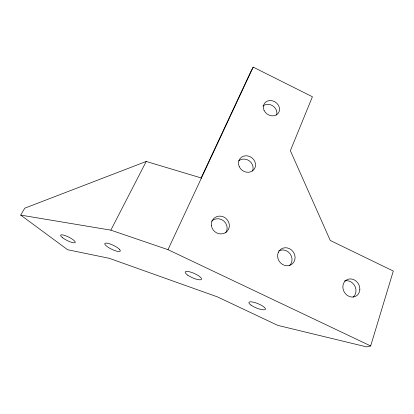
<?xml version="1.0" encoding="UTF-8"?>
<svg xmlns="http://www.w3.org/2000/svg" width="414" height="414" viewBox="0 0 414 414"><rect width="100%" height="100%" fill="white"/><g stroke="black" fill="none" stroke-linecap="round" stroke-linejoin="round"><path stroke-width="0.62" d="M201.447 178.025L146.214 161.465L24.757 208.18L20.7 215.104L67.622 249.73L109.255 258.31L217.422 296.879L277.727 325.368L366.55 346.875L370.665 345.949L393.3 271.051L330.284 240.487L290.364 150.691L312.41 96.757L253.213 67.125L250.941 71.27L201.007 178.191M20.7 215.104L110.848 230.153L167.975 249.663L253.213 67.125M110.848 230.153L146.214 161.465M167.975 249.663L370.665 345.949M262.9 106.144A8.373 7.198 34.3 0 1 272.759 105.839A8.373 7.198 34.3 0 1 276.619 115.004M278.653 250.982A9.17 8.347 53.8 0 1 290.095 253.823A9.17 8.347 53.8 0 1 289.541 265.622M211.632 221.226A9.144 8.559 40.6 0 1 223.715 220.931A9.144 8.559 40.6 0 1 225.656 232.891M344.5 280.977A9.253 8.094 59.7 0 1 355.978 291.316L355.538 293.536A9.253 8.094 59.7 0 1 353.101 297.061M238.697 160.886A8.741 7.835 36.1 0 1 249.311 160.88A8.741 7.835 36.1 0 1 252.524 170.987M359.838 289.686L359.404 291.937A9.377 8.182 59.5 0 1 345.457 293.738A9.377 8.182 59.5 0 1 348.303 279.186A9.377 8.182 59.5 0 1 359.838 289.686M278.28 252.493L277.675 254.698A9.294 8.435 53.6 0 0 288.931 265.545A9.294 8.435 53.6 0 0 292.827 251.334A9.294 8.435 53.6 0 0 278.28 252.493M119.418 249.275L118.228 248.234A8.601 2.142 25.9 0 0 105.301 243.178A8.601 2.142 25.9 0 0 112.95 249.844A8.601 2.142 25.9 0 0 119.418 249.275M187.842 275.222A8.922 2.339 24 0 0 201.411 279.445A8.922 2.339 24 0 0 190.947 272.189A8.922 2.339 24 0 0 187.842 275.222M251.008 305.113A8.927 2.287 22.4 0 0 265.079 309.589A8.927 2.287 22.4 0 0 255.5 302.769A8.927 2.287 22.4 0 0 251.008 305.113M264.039 110.31A8.477 7.261 34.3 0 0 278.017 113.534A8.477 7.261 34.3 0 0 272.262 100.762A8.477 7.261 34.3 0 0 264.039 110.31M211.409 225.589A9.268 8.658 40.5 0 0 225.837 232.435A9.268 8.658 40.5 0 0 223.788 217.019A9.268 8.658 40.5 0 0 211.409 225.589M239.183 166.49A8.849 7.918 36.1 0 0 253.875 169.626A8.849 7.918 36.1 0 0 248.002 155.98A8.849 7.918 36.1 0 0 239.183 166.49M62.669 237.791A8.151 1.873 26.6 0 0 75.001 242.707A8.151 1.873 26.6 0 0 66.199 235.985A8.151 1.873 26.6 0 0 62.669 237.791"/></g></svg>
